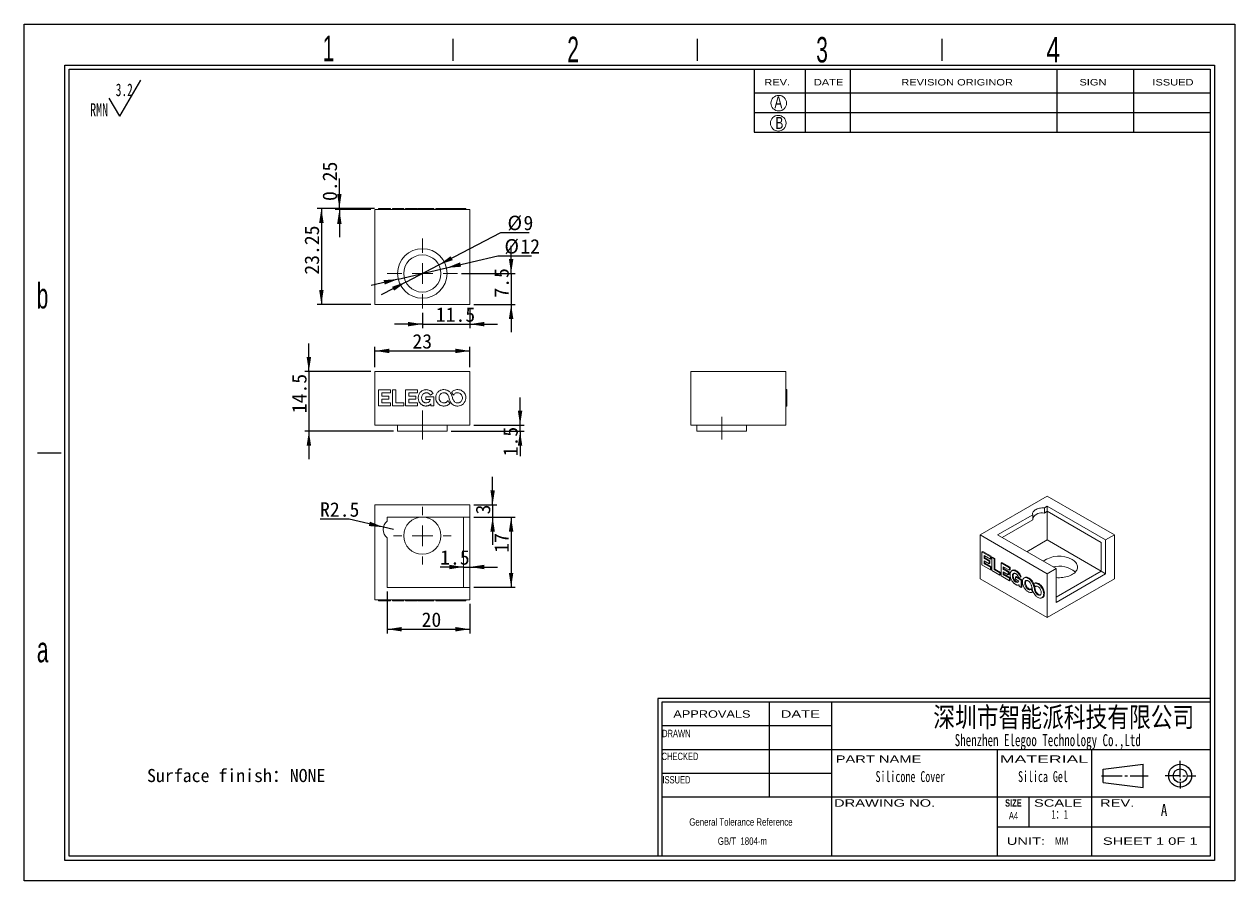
# Model space of a CAD drawing. Header units: millimetres. Extents: x 2 to 295, y 1 to 209.
import ezdxf

# ---------------------------------------------------------------- set-up
doc = ezdxf.new("R2010")
doc.units = ezdxf.units.MM
doc.linetypes.add('CENTER', pattern=[10.16, 6.35, -1.27, 1.27, -1.27])
doc.linetypes.add('CENTERX2', pattern=[20.32, 12.7, -2.54, 2.54, -2.54])
doc.layers.add('DIM', color=5, linetype='Continuous')
doc.layers.add('SLD-0', color=179, linetype='Continuous')
doc.layers.add('中心线', color=1, linetype='CENTER', lineweight=15)
doc.styles.add('SLDTEXTSTYLE0', font='SIMSUN.TTC', dxfattribs={"width": 0.67})
doc.styles.add('SLDTEXTSTYLE1', font='SIMSUN.TTC', dxfattribs={"width": 0.67})
doc.styles.add('SLDTEXTSTYLE10', font='ARIAL.TTF', dxfattribs={"width": 1.2324})
doc.styles.add('SLDTEXTSTYLE11', font='SIMSUN.TTC', dxfattribs={"width": 0.8, "bigfont": 'bigfont'})
doc.styles.add('SLDTEXTSTYLE12', font='SIMSUN.TTC', dxfattribs={"width": 0.8})
doc.styles.add('SLDTEXTSTYLE13', font='SIMKAI.TTF', dxfattribs={"width": 0.67})
doc.styles.add('SLDTEXTSTYLE14', font='ARIAL.TTF', dxfattribs={"width": 1.7064})
doc.styles.add('SLDTEXTSTYLE15', font='SIMSUN.TTC')
doc.styles.add('SLDTEXTSTYLE2', font='SIMSUN.TTC', dxfattribs={"width": 0.67, "bigfont": 'bigfont'})
doc.styles.add('SLDTEXTSTYLE3', font='SIMSUN.TTC', dxfattribs={"bigfont": 'bigfont'})
doc.styles.add('SLDTEXTSTYLE4', font='ARIAL.TTF', dxfattribs={"width": 0.63516})
doc.styles.add('SLDTEXTSTYLE5', font='GOTHIC.TTF', dxfattribs={"width": 0.7304})
doc.styles.add('SLDTEXTSTYLE6', font='GOTHIC.TTF', dxfattribs={"width": 0.61171})
doc.styles.add('SLDTEXTSTYLE7', font='ARIALBD.TTF', dxfattribs={"width": 0.63516})
doc.styles.add('SLDTEXTSTYLE8', font='ARIAL.TTF', dxfattribs={"width": 1.422})
doc.styles.add('SLDTEXTSTYLE9', font='ARIAL.TTF', dxfattribs={"width": 0.7584})
doc.dimstyles.new('SLDDIMSTYLE0', dxfattribs={"dimtxt": 3.5, "dimasz": 3.5, "dimexe": 0, "dimexo": 0.0625, "dimgap": 0.875, "dimtad": 2, "dimrnd": 1e-09, "dimzin": 12, "dimdsep": 46, "dimtxsty": 'SLDTEXTSTYLE0', "dimsah": 1, "dimcen": 0.09, "dimadec": 0, "dimazin": 3, "dimtfac": 1, "dimtofl": 0, "dimtmove": 0, "dimatfit": 3, "dimfxl": 0, "dimfrac": 2, "dimtolj": 1, "dimtzin": 12, "dimarcsym": 0})
doc.dimstyles.new('SLDDIMSTYLE1', dxfattribs={"dimtxt": 3.5, "dimasz": 3.5, "dimexe": 0, "dimexo": 0.0625, "dimgap": 0.875, "dimtad": 2, "dimrnd": 1e-09, "dimzin": 12, "dimdsep": 46, "dimtxsty": 'SLDTEXTSTYLE0', "dimsah": 1, "dimcen": 0.09, "dimadec": 0, "dimazin": 3, "dimtfac": 1, "dimtmove": 0, "dimatfit": 0, "dimfxl": 0, "dimfrac": 2, "dimtolj": 1, "dimtzin": 12, "dimarcsym": 0})
doc.dimstyles.new('SLDDIMSTYLE2', dxfattribs={"dimtxt": 3.5, "dimasz": 3.5, "dimexe": 0, "dimexo": 0.0625, "dimgap": 0.875, "dimtad": 0, "dimtih": 1, "dimtoh": 1, "dimrnd": 1e-09, "dimzin": 12, "dimdsep": 46, "dimtxsty": 'SLDTEXTSTYLE0', "dimsah": 1, "dimcen": 0, "dimadec": 0, "dimazin": 3, "dimtfac": 1, "dimtofl": 0, "dimtmove": 0, "dimatfit": 3, "dimfxl": 0, "dimfrac": 2, "dimtolj": 1, "dimtzin": 12, "dimarcsym": 0})
doc.dimstyles.new('SLDDIMSTYLE3', dxfattribs={"dimtxt": 3.5, "dimasz": 3.5, "dimexe": 0, "dimexo": 0.0625, "dimgap": 0.875, "dimtad": 0, "dimtih": 1, "dimtoh": 1, "dimrnd": 1e-09, "dimzin": 12, "dimdsep": 46, "dimtxsty": 'SLDTEXTSTYLE0', "dimsah": 1, "dimcen": 0, "dimadec": 0, "dimazin": 3, "dimtfac": 1, "dimtmove": 0, "dimatfit": 3, "dimfxl": 0, "dimfrac": 2, "dimtolj": 1, "dimtzin": 12, "dimarcsym": 0})
doc.dimstyles.new('SLDDIMSTYLE4', dxfattribs={"dimtxt": 3.5, "dimasz": 3.5, "dimexe": 0, "dimexo": 0.0625, "dimgap": 0.875, "dimtad": 2, "dimrnd": 1e-09, "dimdsep": 46, "dimtxsty": 'SLDTEXTSTYLE0', "dimsah": 1, "dimcen": 0.09, "dimadec": 0, "dimazin": 2, "dimtfac": 1, "dimtmove": 0, "dimatfit": 0, "dimfxl": 0, "dimfrac": 2, "dimtolj": 1, "dimtzin": 12, "dimarcsym": 0})

# ---------------------------------------------------------------- blocks, each defined once
blk = doc.blocks.new('SW_NOTE_0')
at = {"layer": 'SLD-0', "color": 0}
for q in [(12.27, 9.26), (4.6, 4.92)]:
    blk.add_line((7.16, 0.59), q, dxfattribs=at)
at = {"layer": 'SLD-0', "color": 0, "attachment_point": 1, "style": 'SLDTEXTSTYLE0'}
for s, insert, char_height in [('3.2', (6.19, 8.45), 3.032), ('RMN', (0, 3.69), 3.175)]:
    blk.add_mtext(s, dxfattribs=dict(at, insert=insert, char_height=char_height))
blk = doc.blocks.new('SW_NOTE_1')
at = {"layer": 'SLD-0', "color": 0, "char_height": 1.7927, "attachment_point": 2, "style": 'SLDTEXTSTYLE9'}
for s, insert in [('General Tolerance Reference ', (13.02, 2.31)), (' GB/T  1804-m', (13.11, -2.32))]:
    blk.add_mtext(s, dxfattribs=dict(at, insert=insert))
blk = doc.blocks.new('_D')
at = {"layer": 'DIM'}
for p, q in [((86.78, 125.61), (86.78, 130.58)), ((86.78, 129.58), (109.78, 129.58)), ((109.78, 125.61), (109.78, 130.58))]:
    blk.add_line(p, q, dxfattribs=at)
for points in [[(86.78, 129.58), (90.28, 129.04), (90.28, 130.12)], [(109.78, 129.58), (106.28, 130.12), (106.28, 129.04)]]:
    blk.add_solid(points, dxfattribs=at)
at = {"layer": 'DIM', "insert": (95.87, 133.65), "char_height": 3.5, "attachment_point": 1, "style": 'SLDTEXTSTYLE15'}
blk.add_mtext('23', dxfattribs=at)
blk = doc.blocks.new('_D_1')
at = {"layer": 'DIM'}
for p, q in [((70.78, 124.61), (70.78, 131.34)), ((85.78, 124.61), (69.78, 124.61)), ((70.78, 124.61), (70.78, 110.11)), ((91.28, 110.11), (69.78, 110.11)), ((70.78, 110.11), (70.78, 103.38))]:
    blk.add_line(p, q, dxfattribs=at)
for points in [[(70.78, 124.61), (71.32, 128.11), (70.24, 128.11)], [(70.78, 110.11), (70.24, 106.61), (71.32, 106.61)]]:
    blk.add_solid(points, dxfattribs=at)
at = {"layer": 'DIM', "insert": (66.71, 114.5), "char_height": 3.5, "attachment_point": 1, "rotation": 90, "style": 'SLDTEXTSTYLE15'}
blk.add_mtext('14.5', dxfattribs=at)
blk = doc.blocks.new('_D_2')
at = {"layer": 'DIM'}
for p, q in [((121.95, 111.61), (121.95, 118.34)), ((110.78, 111.61), (122.95, 111.61)), ((121.95, 110.11), (121.95, 111.61)), ((105.28, 110.11), (122.95, 110.11)), ((121.95, 110.11), (121.95, 104.06))]:
    blk.add_line(p, q, dxfattribs=at)
for points in [[(121.95, 111.61), (122.49, 115.11), (121.41, 115.11)], [(121.95, 110.11), (121.41, 106.61), (122.49, 106.61)]]:
    blk.add_solid(points, dxfattribs=at)
at = {"layer": 'DIM', "insert": (117.87, 104.06), "char_height": 3.5, "attachment_point": 1, "rotation": 90, "style": 'SLDTEXTSTYLE15'}
blk.add_mtext('1.5', dxfattribs=at)
blk = doc.blocks.new('_D_3')
at = {"layer": 'DIM'}
for p, q in [((80.52, 88.85), (73.49, 88.85)), ((88.85, 86.9), (80.52, 88.85)), ((91.28, 86.34), (88.85, 86.9))]:
    blk.add_line(p, q, dxfattribs=at)
blk.add_solid([(88.85, 86.9), (85.56, 88.23), (85.31, 87.18)], dxfattribs=at)
at = {"layer": 'DIM', "insert": (73.49, 92.93), "char_height": 3.5, "attachment_point": 1, "style": 'SLDTEXTSTYLE15'}
blk.add_mtext('R2.5', dxfattribs=at)
blk = doc.blocks.new('_D_4')
at = {"layer": 'DIM'}
for p, q in [((110.78, 89.34), (120.78, 89.34)), ((119.78, 89.34), (119.78, 72.34)), ((110.78, 72.34), (120.78, 72.34))]:
    blk.add_line(p, q, dxfattribs=at)
for points in [[(119.78, 89.34), (119.24, 85.84), (120.32, 85.84)], [(119.78, 72.34), (120.32, 75.84), (119.24, 75.84)]]:
    blk.add_solid(points, dxfattribs=at)
at = {"layer": 'DIM', "insert": (115.71, 80.71), "char_height": 3.5, "attachment_point": 1, "rotation": 90, "style": 'SLDTEXTSTYLE15'}
blk.add_mtext('17', dxfattribs=at)
blk = doc.blocks.new('_D_5')
at = {"layer": 'DIM'}
for p, q in [((89.78, 71.34), (89.78, 61.2)), ((109.78, 68.34), (109.78, 61.2)), ((89.78, 62.2), (109.78, 62.2))]:
    blk.add_line(p, q, dxfattribs=at)
for points in [[(89.78, 62.2), (93.28, 61.66), (93.28, 62.73)], [(109.78, 62.2), (106.28, 62.73), (106.28, 61.66)]]:
    blk.add_solid(points, dxfattribs=at)
at = {"layer": 'DIM', "insert": (98.09, 66.27), "char_height": 3.5, "attachment_point": 1, "style": 'SLDTEXTSTYLE15'}
blk.add_mtext('20', dxfattribs=at)
blk = doc.blocks.new('_D_6')
at = {"layer": 'DIM'}
for p, q in [((115.3, 92.34), (115.3, 99.07)), ((110.78, 92.34), (116.3, 92.34)), ((115.3, 92.34), (115.3, 89.34)), ((110.78, 89.34), (116.3, 89.34)), ((115.3, 89.34), (115.3, 82.6))]:
    blk.add_line(p, q, dxfattribs=at)
for points in [[(115.3, 92.34), (115.84, 95.84), (114.76, 95.84)], [(115.3, 89.34), (114.76, 85.84), (115.84, 85.84)]]:
    blk.add_solid(points, dxfattribs=at)
at = {"layer": 'DIM', "insert": (111.22, 90), "char_height": 3.5, "attachment_point": 1, "rotation": 90, "style": 'SLDTEXTSTYLE15'}
blk.add_mtext('3', dxfattribs=at)
blk = doc.blocks.new('_D_7')
at = {"layer": 'DIM'}
for p, q in [((108.28, 77.26), (102.59, 77.26)), ((108.28, 77.26), (109.78, 77.26)), ((109.78, 77.26), (116.51, 77.26))]:
    blk.add_line(p, q, dxfattribs=at)
for points in [[(108.28, 77.26), (104.78, 77.8), (104.78, 76.72)], [(109.78, 77.26), (113.28, 76.72), (113.28, 77.8)]]:
    blk.add_solid(points, dxfattribs=at)
at = {"layer": 'DIM', "insert": (102.59, 81.33), "char_height": 3.5, "attachment_point": 1, "style": 'SLDTEXTSTYLE15'}
blk.add_mtext('1.5', dxfattribs=at)
blk = doc.blocks.new('SW_CENTERMARKSYMBOL_0')
at = {"layer": '中心线', "color": 0}
for p, q in [((0, 5), (0, 7)), ((-5, 0), (-7, 0)), ((0, 0), (-2.5, 0)), ((0, 0), (0, 2.5)), ((0, 0), (0, -2.5)), ((0, 0), (2.5, 0)), ((5, 0), (7, 0)), ((0, -5), (0, -7))]:
    blk.add_line(p, q, dxfattribs=at)
blk = doc.blocks.new('_D_8')
at = {"layer": 'DIM'}
for p, q in [((104.12, 149.69), (116.56, 152.58)), ((116.56, 152.58), (124.74, 152.58)), ((92.44, 146.97), (104.12, 149.69)), ((92.44, 146.97), (85.88, 145.45))]:
    blk.add_line(p, q, dxfattribs=at)
for points in [[(104.12, 149.69), (107.66, 149.96), (107.41, 151.01)], [(92.44, 146.97), (88.9, 146.71), (89.15, 145.66)]]:
    blk.add_solid(points, dxfattribs=at)
at = {"layer": 'DIM', "char_height": 3.5, "attachment_point": 1, "style": 'SLDTEXTSTYLE15'}
for s, insert in [('%%c', (118.15, 156.65)), ('12', (122.02, 156.65))]:
    blk.add_mtext(s, dxfattribs=dict(at, insert=insert))
blk = doc.blocks.new('_D_9')
at = {"layer": 'DIM'}
for p, q in [((102.27, 150.41), (117.31, 158.25)), ((117.31, 158.25), (124.13, 158.25)), ((94.29, 146.25), (102.27, 150.41)), ((94.29, 146.25), (88.32, 143.14))]:
    blk.add_line(p, q, dxfattribs=at)
for points in [[(102.27, 150.41), (105.62, 151.55), (105.13, 152.51)], [(94.29, 146.25), (90.94, 145.11), (91.43, 144.16)]]:
    blk.add_solid(points, dxfattribs=at)
at = {"layer": 'DIM', "char_height": 3.5, "attachment_point": 1, "style": 'SLDTEXTSTYLE15'}
for s, insert in [('%%c', (118.9, 162.32)), ('9', (122.77, 162.32))]:
    blk.add_mtext(s, dxfattribs=dict(at, insert=insert))
blk = doc.blocks.new('_D_10')
at = {"layer": 'DIM'}
for p, q in [((86.65, 164.08), (72.81, 164.08)), ((73.81, 164.08), (73.81, 140.83)), ((85.78, 140.83), (72.81, 140.83))]:
    blk.add_line(p, q, dxfattribs=at)
for points in [[(73.81, 164.08), (73.27, 160.58), (74.35, 160.58)], [(73.81, 140.83), (74.35, 144.33), (73.27, 144.33)]]:
    blk.add_solid(points, dxfattribs=at)
at = {"layer": 'DIM', "insert": (69.74, 148.04), "char_height": 3.5, "attachment_point": 1, "rotation": 90, "style": 'SLDTEXTSTYLE15'}
blk.add_mtext('23.25', dxfattribs=at)
blk = doc.blocks.new('_D_11')
at = {"layer": 'DIM'}
for p, q in [((78.17, 164.08), (78.17, 171.33)), ((86.65, 164.08), (77.17, 164.08)), ((85.78, 163.83), (77.17, 163.83)), ((78.17, 164.08), (78.17, 163.83)), ((78.17, 163.83), (78.17, 157.1))]:
    blk.add_line(p, q, dxfattribs=at)
for points in [[(78.17, 164.08), (78.7, 167.58), (77.63, 167.58)], [(78.17, 163.83), (77.63, 160.33), (78.7, 160.33)]]:
    blk.add_solid(points, dxfattribs=at)
at = {"layer": 'DIM', "insert": (74.09, 165.88), "char_height": 3.5, "attachment_point": 1, "rotation": 90, "style": 'SLDTEXTSTYLE15'}
blk.add_mtext('0.25', dxfattribs=at)
blk = doc.blocks.new('_D_12')
at = {"layer": 'DIM'}
for p, q in [((119.78, 148.33), (119.78, 155.06)), ((107.78, 148.33), (120.78, 148.33)), ((119.78, 148.33), (119.78, 140.83)), ((110.78, 140.83), (120.78, 140.83)), ((119.78, 140.83), (119.78, 134.1))]:
    blk.add_line(p, q, dxfattribs=at)
for points in [[(119.78, 148.33), (120.32, 151.83), (119.24, 151.83)], [(119.78, 140.83), (119.24, 137.33), (120.32, 137.33)]]:
    blk.add_solid(points, dxfattribs=at)
at = {"layer": 'DIM', "insert": (115.71, 142.48), "char_height": 3.5, "attachment_point": 1, "rotation": 90, "style": 'SLDTEXTSTYLE15'}
blk.add_mtext('7.5', dxfattribs=at)
blk = doc.blocks.new('_D_13')
at = {"layer": 'DIM'}
for p, q in [((98.28, 138.83), (98.28, 135.06)), ((109.78, 139.83), (109.78, 135.06)), ((98.28, 136.06), (91.55, 136.06)), ((98.28, 136.06), (109.78, 136.06)), ((109.78, 136.06), (116.51, 136.06))]:
    blk.add_line(p, q, dxfattribs=at)
for points in [[(98.28, 136.06), (94.78, 136.6), (94.78, 135.52)], [(109.78, 136.06), (113.28, 135.52), (113.28, 136.6)]]:
    blk.add_solid(points, dxfattribs=at)
at = {"layer": 'DIM', "insert": (101.54, 140.13), "char_height": 3.5, "attachment_point": 1, "style": 'SLDTEXTSTYLE15'}
blk.add_mtext('11.5', dxfattribs=at)
blk = doc.blocks.new('SW_CENTERMARKSYMBOL_1')
at = {"layer": '中心线', "color": 0}
for p, q in [((0, 5), (0, 8.5)), ((-5, 0), (-8.5, 0)), ((0, 0), (-2.5, 0)), ((0, 0), (0, 2.5)), ((0, 0), (0, -2.5)), ((0, 0), (2.5, 0)), ((5, 0), (8.5, 0)), ((0, -5), (0, -8.5))]:
    blk.add_line(p, q, dxfattribs=at)

msp = doc.modelspace()

# ---------------------------------------------------------------- linework, layer by layer
at = {"color": 7, "linetype": 'Continuous', "lineweight": 15}
for p, q in [((86.78, 163.831), (109.78, 163.831)), ((86.78, 140.831), (86.78, 163.831)), ((87.647, 164.081), (87.647, 163.831)), ((87.647, 164.081), (90.523, 164.081)), ((90.523, 164.081), (90.523, 163.831)), ((91.044, 164.081), (93.798, 164.081)), ((91.044, 164.081), (91.044, 163.831)), ((93.798, 164.081), (93.798, 163.831)), ((94.185, 164.081), (94.185, 163.831)), ((94.185, 164.081), (97.062, 164.081)), ((97.062, 164.081), (97.062, 163.831)), ((97.283, 164.081), (97.283, 163.831)), ((100.362, 164.081), (100.362, 163.831)), ((100.362, 164.081), (101.033, 164.081)), ((101.033, 164.081), (101.033, 163.831)), ((101.507, 164.081), (101.507, 163.831)), ((104.948, 164.081), (104.948, 163.831)), ((108.795, 163.831), (108.795, 164.081)), ((109.78, 163.831), (109.78, 140.831)), ((109.78, 140.831), (86.78, 140.831)), ((86.78, 124.613), (86.78, 111.613)), ((86.78, 124.613), (109.78, 124.613)), ((109.78, 124.613), (109.78, 111.613)), ((163.303, 124.613), (163.303, 111.613)), ((163.303, 124.613), (186.303, 124.613)), ((186.303, 124.613), (186.303, 111.613)), ((87.647, 120.144), (87.647, 116.289)), ((90.523, 120.144), (87.647, 120.144)), ((88.428, 119.416), (90.523, 119.416)), ((88.428, 118.606), (88.428, 119.416)), ((90.122, 118.606), (88.428, 118.606)), ((88.428, 117.871), (90.122, 117.871)), ((88.428, 117.023), (88.428, 117.871)), ((90.122, 117.871), (90.122, 118.606)), ((90.523, 119.416), (90.523, 120.144)), ((91.827, 120.15), (91.044, 120.15)), ((91.044, 120.15), (91.044, 116.289)), ((91.827, 117.023), (91.827, 120.15)), ((94.185, 120.15), (94.185, 116.289)), ((97.062, 120.15), (94.185, 120.15)), ((94.968, 119.416), (97.062, 119.416)), ((94.968, 118.606), (94.968, 119.416)), ((96.672, 118.606), (94.968, 118.606)), ((94.968, 117.871), (96.672, 117.871)), ((94.968, 117.023), (94.968, 117.871)), ((96.672, 117.871), (96.672, 118.606)), ((97.062, 119.416), (97.062, 120.15)), ((99.092, 118.456), (99.092, 117.782)), ((101.033, 118.456), (99.092, 118.456)), ((99.092, 117.782), (100.236, 117.782)), ((101.033, 116.289), (101.033, 118.456)), ((186.553, 120.215), (186.303, 120.215)), ((186.553, 120.21), (186.303, 120.21)), ((186.553, 120.198), (186.303, 120.198)), ((186.553, 120.15), (186.303, 120.15)), ((186.553, 120.144), (186.303, 120.144)), ((186.553, 120.198), (186.553, 120.168)), ((186.553, 120.15), (186.553, 120.144)), ((186.553, 120.144), (186.553, 116.289)), ((87.647, 116.289), (90.523, 116.289)), ((90.523, 117.023), (88.428, 117.023)), ((90.523, 116.289), (90.523, 117.023)), ((91.044, 116.289), (93.798, 116.289)), ((93.798, 117.023), (91.827, 117.023)), ((93.798, 116.289), (93.798, 117.023)), ((94.185, 116.289), (97.062, 116.289)), ((97.062, 117.023), (94.968, 117.023)), ((97.062, 116.289), (97.062, 117.023)), ((100.362, 116.768), (100.362, 116.289)), ((100.362, 116.289), (101.033, 116.289)), ((186.553, 116.289), (186.303, 116.289)), ((186.303, 116.237), (186.553, 116.237)), ((186.303, 116.229), (186.553, 116.229)), ((186.303, 116.227), (186.553, 116.227)), ((86.78, 111.613), (109.78, 111.613)), ((92.28, 111.613), (92.28, 110.113)), ((104.28, 110.113), (104.28, 111.613)), ((163.303, 111.613), (186.303, 111.613)), ((164.803, 111.613), (164.803, 110.113)), ((176.803, 110.113), (176.803, 111.613)), ((104.28, 110.113), (92.28, 110.113)), ((170.803, 110.113), (164.803, 110.113)), ((176.803, 110.113), (170.803, 110.113)), ((249.677, 94.417), (233.414, 85.028)), ((265.94, 85.028), (249.677, 94.417)), ((86.78, 92.335), (86.78, 69.335)), ((109.78, 92.335), (86.78, 92.335)), ((109.78, 89.335), (109.78, 92.335)), ((248.97, 91.559), (249.677, 91.967)), ((248.97, 91.559), (248.97, 90.334)), ((249.677, 91.967), (263.819, 83.803)), ((249.677, 90.743), (249.677, 91.967)), ((89.78, 89.335), (109.78, 89.335)), ((89.78, 88.335), (89.78, 89.335)), ((108.28, 89.335), (108.28, 72.335)), ((109.78, 89.335), (109.78, 72.335)), ((237.656, 85.028), (246.141, 89.926)), ((238.717, 84.416), (246.141, 88.702)), ((246.141, 88.702), (246.141, 89.926)), ((248.97, 90.334), (249.677, 90.743)), ((249.677, 90.743), (262.758, 83.191)), ((249.677, 83.802), (249.677, 90.743)), ((89.78, 72.335), (89.78, 84.335)), ((233.414, 85.028), (233.414, 74.413)), ((233.414, 85.028), (249.677, 75.639)), ((251.798, 76.864), (237.656, 85.028)), ((244.729, 80.945), (249.677, 83.802)), ((249.677, 83.802), (262.758, 76.25)), ((262.758, 83.191), (262.758, 76.25)), ((263.819, 83.803), (265.94, 85.028)), ((263.819, 75.638), (263.819, 83.803)), ((265.94, 85.028), (265.94, 74.413)), ((233.85, 80.923), (234.027, 81.025)), ((235.884, 79.749), (233.85, 80.923)), ((233.85, 80.923), (233.85, 77.776)), ((236.061, 79.851), (234.027, 81.025)), ((234.403, 80.009), (235.884, 79.154)), ((234.403, 79.348), (234.403, 80.009)), ((234.403, 79.348), (234.579, 79.45)), ((235.6, 78.657), (234.403, 79.348)), ((234.579, 79.45), (234.579, 79.907)), ((235.777, 78.759), (234.579, 79.45)), ((235.884, 79.749), (236.061, 79.851)), ((235.884, 79.154), (235.884, 79.749)), ((235.884, 79.154), (236.061, 79.256)), ((236.061, 79.256), (236.061, 79.851)), ((236.252, 79.541), (236.429, 79.643)), ((236.252, 79.541), (236.252, 76.389)), ((236.806, 79.222), (236.252, 79.541)), ((236.983, 79.324), (236.429, 79.643)), ((236.806, 79.222), (236.983, 79.324)), ((236.806, 76.668), (236.806, 79.222)), ((236.983, 76.77), (236.983, 79.324)), ((233.85, 77.776), (235.884, 76.601)), ((234.403, 78.748), (235.6, 78.057)), ((234.403, 78.055), (234.403, 78.748)), ((234.403, 78.055), (234.579, 78.157)), ((235.884, 77.2), (234.403, 78.055)), ((234.579, 78.157), (234.579, 78.646)), ((236.061, 77.302), (234.579, 78.157)), ((235.6, 78.657), (235.777, 78.759)), ((235.6, 78.057), (235.6, 78.657)), ((235.6, 78.057), (235.777, 78.159)), ((235.777, 78.159), (235.777, 78.759)), ((235.884, 77.2), (236.061, 77.302)), ((235.884, 76.601), (235.884, 77.2)), ((235.884, 76.601), (236.061, 76.703)), ((236.061, 76.703), (236.061, 77.302)), ((236.252, 76.389), (238.199, 75.265)), ((236.806, 76.668), (236.983, 76.77)), ((238.199, 75.864), (236.806, 76.668)), ((238.376, 75.966), (236.983, 76.77)), ((238.473, 78.259), (238.65, 78.361)), ((238.473, 78.259), (238.473, 75.107)), ((240.508, 77.084), (238.473, 78.259)), ((240.684, 77.187), (238.65, 78.361)), ((239.026, 77.34), (240.508, 76.485)), ((239.026, 76.679), (239.026, 77.34)), ((239.026, 76.679), (239.203, 76.781)), ((240.232, 75.983), (239.026, 76.679)), ((239.203, 76.781), (239.203, 77.238)), ((240.409, 76.085), (239.203, 76.781)), ((240.508, 77.084), (240.684, 77.187)), ((240.508, 76.485), (240.508, 77.084)), ((240.508, 76.485), (240.684, 76.587)), ((240.684, 76.587), (240.684, 77.187)), ((241.25, 76.463), (241.074, 76.361)), ((249.677, 75.639), (251.798, 76.864)), ((251.798, 68.698), (251.798, 76.864)), ((233.414, 74.413), (249.677, 65.024)), ((238.199, 75.864), (238.376, 75.966)), ((238.199, 75.265), (238.199, 75.864)), ((238.199, 75.265), (238.376, 75.367)), ((238.376, 75.367), (238.376, 75.966)), ((238.473, 75.107), (240.508, 73.932)), ((239.026, 76.079), (240.232, 75.383)), ((239.026, 75.386), (239.026, 76.079)), ((239.026, 75.386), (239.203, 75.488)), ((240.508, 74.531), (239.026, 75.386)), ((239.203, 75.488), (239.203, 75.977)), ((240.684, 74.633), (239.203, 75.488)), ((240.232, 75.983), (240.409, 76.085)), ((240.232, 75.383), (240.232, 75.983)), ((240.232, 75.383), (240.409, 75.485)), ((240.409, 75.485), (240.409, 76.085)), ((240.508, 74.531), (240.684, 74.633)), ((240.508, 73.932), (240.508, 74.531)), ((240.508, 73.932), (240.684, 74.034)), ((240.684, 74.034), (240.684, 74.633)), ((241.943, 74.872), (242.12, 74.974)), ((241.943, 74.872), (241.943, 74.322)), ((243.316, 74.08), (241.943, 74.872)), ((241.943, 74.322), (242.752, 73.855)), ((243.493, 74.182), (242.12, 74.974)), ((242.739, 74.72), (243.21, 74.8)), ((243.21, 74.8), (243.387, 74.902)), ((243.316, 74.08), (243.493, 74.182)), ((243.316, 72.311), (243.316, 74.08)), ((243.493, 72.413), (243.493, 74.182)), ((244.229, 74.722), (244.052, 74.62)), ((246.371, 73.251), (246.548, 73.353)), ((249.677, 75.639), (249.677, 65.024)), ((249.677, 65.024), (265.94, 74.413)), ((262.758, 76.25), (251.798, 69.923)), ((263.819, 75.638), (251.798, 68.698)), ((262.758, 76.25), (263.819, 75.638)), ((109.78, 72.335), (89.78, 72.335)), ((109.78, 69.335), (109.78, 72.335)), ((242.744, 72.895), (242.841, 72.951)), ((242.841, 72.976), (242.841, 72.585)), ((242.841, 72.585), (243.316, 72.311)), ((243.316, 72.311), (243.493, 72.413)), ((245.761, 71.973), (245.938, 72.075)), ((246.084, 71.17), (246.261, 71.272)), ((246.697, 72.435), (246.874, 72.537)), ((246.874, 72.537), (246.956, 72.636)), ((86.78, 69.335), (109.78, 69.335)), ((87.647, 69.085), (87.647, 69.335)), ((90.523, 69.085), (87.647, 69.085)), ((90.523, 69.085), (90.523, 69.335)), ((91.044, 69.085), (91.044, 69.335)), ((91.827, 69.085), (91.044, 69.085)), ((91.827, 69.085), (91.827, 69.335)), ((93.798, 69.085), (91.827, 69.085)), ((93.798, 69.085), (93.798, 69.335)), ((94.185, 69.085), (94.185, 69.335)), ((97.062, 69.085), (94.185, 69.085)), ((97.062, 69.085), (97.062, 69.335)), ((97.283, 69.335), (97.283, 69.085)), ((100.884, 69.085), (100.884, 69.335)), ((101.033, 69.085), (100.902, 69.085)), ((101.033, 69.085), (101.033, 69.335)), ((101.507, 69.335), (101.507, 69.085)), ((105.354, 69.085), (105.354, 69.335)), ((108.795, 69.085), (108.795, 69.335)), ((248.391, 69.787), (248.568, 69.889))]:
    msp.add_line(p, q, dxfattribs=at)
at = {"color": 7, "linetype": 'Continuous', "lineweight": 15, "flags": 128}
for points in [[(100.218, 118.831), (100.591, 119.073), (100.884, 119.263)], [(248.97, 91.559), (248.662, 91.573), (248.353, 91.566), (248.049, 91.536), (247.753, 91.485), (247.47, 91.413), (247.205, 91.322), (246.961, 91.212), (246.743, 91.086), (246.553, 90.945), (246.395, 90.792), (246.27, 90.629), (246.182, 90.458), (246.13, 90.282), (246.117, 90.104), (246.141, 89.926)], [(255.687, 79.107), (255.96, 78.935), (256.204, 78.75), (256.419, 78.553), (256.603, 78.345), (256.753, 78.129), (256.869, 77.905), (256.95, 77.677), (256.995, 77.445), (257.004, 77.212), (256.977, 76.98), (256.914, 76.749), (256.815, 76.523), (256.682, 76.303), (256.515, 76.091), (256.316, 75.888), (256.086, 75.697), (255.827, 75.518), (255.541, 75.353), (255.231, 75.204), (254.9, 75.071), (254.548, 74.956), (254.181, 74.859), (253.8, 74.782), (253.408, 74.726), (253.009, 74.689), (252.606, 74.673), (252.203, 74.679), (251.801, 74.705), (251.798, 74.705)], [(248.565, 69.893), (248.759, 70.06), (248.889, 70.299), (248.963, 70.596), (248.979, 70.934), (248.936, 71.3), (248.83, 71.682), (248.663, 72.066), (248.447, 72.432), (248.192, 72.757), (247.912, 73.026), (247.617, 73.233), (247.321, 73.38), (247.035, 73.455), (246.776, 73.439), (246.548, 73.353), (246.548, 73.353)]]:
    msp.add_lwpolyline(points, dxfattribs=at)
at = {"color": 7, "linetype": 'Continuous', "lineweight": 15}
for centre, radius in [((98.28, 148.331), 6), ((98.28, 148.331), 4.5), ((98.28, 84.835), 4.5)]:
    msp.add_circle(centre, radius, dxfattribs=at)
for centre, radius, start, end in [((91.28, 86.335), 2.5, 126.8699, 233.1301), ((248.396, 87.782), 2.616, 77.32408, 149.49784), ((252.553, 73.308), 6.592, 61.61353, 125.80513), ((252.544, 71.299), 6.163, 50.37439, 103.81873)]:
    msp.add_arc(centre, radius, start, end, dxfattribs=at)
for points, knots in [([(97.289, 164.081), (97.287, 164.081), (97.275, 164.081), (97.306, 164.081), (97.415, 164.081), (97.606, 164.081), (97.872, 164.081), (98.192, 164.081), (98.55, 164.081), (98.941, 164.081), (99.305, 164.081), (99.633, 164.081), (99.912, 164.081), (100.178, 164.081), (100.301, 164.081), (100.362, 164.081)], [0, 0, 0, 0, 0.0143528, 0.1041944, 0.1936549, 0.283261, 0.3729052, 0.4625282, 0.5522787, 0.641754, 0.7313541, 0.7984892, 0.8655912, 0.9328238, 1, 1, 1, 1]), ([(101.513, 164.081), (101.512, 164.081), (101.502, 164.081), (101.579, 164.081), (101.711, 164.081), (101.953, 164.081), (102.258, 164.081), (102.618, 164.081), (103.018, 164.081), (103.438, 164.081), (103.859, 164.081), (104.262, 164.081), (104.639, 164.081), (104.845, 164.081), (104.948, 164.081)], [0, 0, 0, 0, 0.0208481, 0.1099354, 0.1990251, 0.2879155, 0.3770571, 0.4660895, 0.5550748, 0.6440477, 0.7330866, 0.8220953, 0.910967, 1, 1, 1, 1]), ([(104.984, 164.081), (105.024, 164.081), (105.112, 164.081), (105.307, 164.081), (105.563, 164.081), (105.86, 164.081), (106.187, 164.081), (106.533, 164.081), (106.928, 164.081), (107.362, 164.081), (107.808, 164.081), (108.198, 164.081), (108.488, 164.081), (108.676, 164.081), (108.781, 164.081), (108.785, 164.081), (108.788, 164.081)], [0, 0, 0, 0, 0.0531827, 0.1173825, 0.1816872, 0.2460315, 0.3102401, 0.3743659, 0.4384961, 0.524422, 0.6111788, 0.6977807, 0.7842194, 0.8616862, 0.9394763, 1, 1, 1, 1]), ([(100.884, 119.263), (100.743, 119.512), (100.481, 119.79), (100.01, 120.06), (99.638, 120.175), (99.257, 120.206), (98.901, 120.181), (98.526, 120.108), (98.126, 119.903), (97.816, 119.636), (97.607, 119.356), (97.456, 119.087), (97.359, 118.772), (97.277, 118.417), (97.285, 118.03), (97.321, 117.662), (97.44, 117.338), (97.604, 117.034), (97.795, 116.814), (98.064, 116.575), (98.332, 116.416), (98.64, 116.297), (98.903, 116.241), (99.166, 116.232), (99.399, 116.252), (99.58, 116.276), (99.725, 116.324), (99.875, 116.369), (99.999, 116.45), (100.195, 116.546), (100.299, 116.681), (100.362, 116.768)], [0, 0, 0, 0, 0.0903792, 0.1165087, 0.1708437, 0.2114756, 0.2366958, 0.283146, 0.3310704, 0.3767167, 0.4109876, 0.4411359, 0.4734843, 0.514576, 0.5554679, 0.5953002, 0.6305795, 0.6635527, 0.7039811, 0.7216672, 0.7769937, 0.8009744, 0.8254923, 0.86167, 0.8834207, 0.8993603, 0.9191618, 0.9315985, 0.948567, 0.9655627, 1, 1, 1, 1]), ([(100.236, 117.782), (100.173, 117.604), (100.004, 117.213), (99.525, 116.987), (99.168, 116.974), (98.971, 117), (98.788, 117.052), (98.545, 117.169), (98.353, 117.374), (98.192, 117.663), (98.106, 117.933), (98.087, 118.21), (98.095, 118.443), (98.167, 118.689), (98.298, 118.965), (98.504, 119.205), (98.728, 119.35), (98.972, 119.43), (99.204, 119.469), (99.421, 119.446), (99.568, 119.403), (99.712, 119.352), (99.856, 119.272), (100.059, 119.111), (100.164, 118.948), (100.218, 118.831)], [0, 0, 0, 0, 0.0906033, 0.1915206, 0.2274944, 0.2585439, 0.2850103, 0.316757, 0.384825, 0.41254, 0.4726245, 0.5162947, 0.5429282, 0.5824802, 0.6359627, 0.6858919, 0.7294323, 0.7600313, 0.8065128, 0.8389954, 0.8620336, 0.8784748, 0.9107832, 0.9393459, 1, 1, 1, 1]), ([(105.815, 118.831), (105.911, 119.033), (106.154, 119.29), (106.61, 119.474), (107.033, 119.475), (107.588, 119.243), (108.058, 118.563), (107.953, 117.658), (107.473, 117.133), (107.008, 116.972), (106.649, 116.97), (106.186, 117.124), (105.843, 117.494), (105.649, 117.949), (105.54, 118.321), (105.446, 118.669), (105.313, 119.032), (105.153, 119.345), (104.922, 119.636), (104.685, 119.823), (104.431, 119.997), (104.129, 120.12), (103.721, 120.224), (103.281, 120.219), (102.869, 120.134), (102.432, 119.941), (102.049, 119.656), (101.722, 119.178), (101.547, 118.765), (101.511, 118.362), (101.5, 118.054), (101.569, 117.678), (101.685, 117.326), (101.889, 117.001), (102.141, 116.719), (102.476, 116.473), (102.83, 116.323), (103.175, 116.238), (103.528, 116.221), (103.909, 116.259), (104.219, 116.36), (104.594, 116.532), (104.81, 116.715), (104.948, 116.849)], [0, 0, 0, 0, 0.0368192, 0.057193, 0.0810157, 0.1056793, 0.155716, 0.2070208, 0.2462556, 0.268103, 0.2879297, 0.3053449, 0.3486159, 0.3667414, 0.3882932, 0.4133686, 0.427214, 0.4530833, 0.4719435, 0.488977, 0.5034326, 0.5235664, 0.5432202, 0.5736464, 0.5964057, 0.6131652, 0.6535478, 0.6741514, 0.709889, 0.7270979, 0.741722, 0.7614264, 0.7908213, 0.8032682, 0.8253528, 0.8539727, 0.8720457, 0.8895099, 0.9132741, 0.9310187, 0.9533575, 0.9675864, 1, 1, 1, 1]), ([(104.492, 117.605), (104.44, 117.508), (104.351, 117.368), (104.177, 117.222), (104.04, 117.118), (103.861, 117.043), (103.68, 116.984), (103.461, 116.977), (103.2, 116.997), (102.919, 117.126), (102.578, 117.376), (102.403, 117.743), (102.307, 118.174), (102.359, 118.648), (102.618, 119.106), (103.01, 119.384), (103.342, 119.465), (103.645, 119.471), (103.89, 119.398), (104.112, 119.284), (104.328, 119.094), (104.478, 118.877), (104.614, 118.61), (104.706, 118.34), (104.82, 117.915), (104.968, 117.431), (105.276, 116.903), (105.716, 116.521), (106.189, 116.31), (106.671, 116.216), (107.378, 116.233), (108.389, 116.733), (108.889, 117.946), (108.704, 119.163), (108.079, 119.862), (107.408, 120.16), (106.888, 120.227), (106.357, 120.185), (105.82, 120.004), (105.515, 119.745), (105.354, 119.601)], [0, 0, 0, 0, 0.0184744, 0.0272554, 0.0380935, 0.0471633, 0.0597584, 0.0697769, 0.0836981, 0.1033262, 0.1209013, 0.1537922, 0.1683436, 0.1948808, 0.2319522, 0.2528145, 0.2739874, 0.2881922, 0.3033807, 0.3162881, 0.3298244, 0.3512501, 0.3601712, 0.3801272, 0.3990123, 0.4341341, 0.4648307, 0.5002187, 0.5301152, 0.5507573, 0.5822925, 0.6477544, 0.7272149, 0.7842227, 0.8472899, 0.8743583, 0.9064637, 0.9340645, 0.9634583, 1, 1, 1, 1]), ([(186.553, 116.272), (186.553, 116.261), (186.553, 116.235), (186.553, 116.242), (186.553, 116.246)], [0, 0, 0, 0, 0.4003842, 1, 1, 1, 1]), ([(243.21, 74.8), (243.11, 75.061), (242.925, 75.395), (242.592, 75.808), (242.329, 76.053), (242.059, 76.235), (241.808, 76.359), (241.543, 76.453), (241.26, 76.449), (241.041, 76.358), (240.893, 76.214), (240.786, 76.056), (240.717, 75.839), (240.659, 75.582), (240.665, 75.262), (240.691, 74.947), (240.775, 74.634), (240.891, 74.319), (241.026, 74.061), (241.216, 73.757), (241.406, 73.517), (241.623, 73.295), (241.809, 73.141), (241.995, 73.026), (242.16, 72.948), (242.288, 72.894), (242.391, 72.873), (242.497, 72.849), (242.584, 72.864), (242.723, 72.863), (242.797, 72.931), (242.841, 72.976)], [0, 0, 0, 0, 0.0903792, 0.1165087, 0.1708437, 0.2114756, 0.2366958, 0.283146, 0.3310704, 0.3767167, 0.4109876, 0.4411359, 0.4734843, 0.514576, 0.5554679, 0.5953002, 0.6305795, 0.6635527, 0.7039811, 0.7216672, 0.7769937, 0.8009744, 0.8254923, 0.86167, 0.8834207, 0.8993603, 0.9191618, 0.9315985, 0.948567, 0.9655627, 1, 1, 1, 1]), ([(243.387, 74.902), (243.335, 75.023), (243.232, 75.263), (243.019, 75.602), (242.774, 75.905), (242.503, 76.154), (242.223, 76.348), (241.942, 76.482), (241.67, 76.557), (241.434, 76.549), (241.309, 76.486), (241.253, 76.457)], [0, 0, 0, 0, 0.11328593, 0.22684725, 0.34005763, 0.45355986, 0.56690618, 0.68022116, 0.79348989, 0.90694034, 1, 1, 1, 1]), ([(242.752, 73.855), (242.707, 73.735), (242.588, 73.486), (242.249, 73.497), (241.997, 73.631), (241.857, 73.734), (241.728, 73.85), (241.556, 74.046), (241.421, 74.291), (241.306, 74.592), (241.246, 74.848), (241.232, 75.082), (241.238, 75.269), (241.289, 75.441), (241.382, 75.612), (241.527, 75.725), (241.686, 75.751), (241.858, 75.717), (242.022, 75.654), (242.176, 75.547), (242.279, 75.451), (242.381, 75.352), (242.483, 75.227), (242.627, 75.013), (242.701, 74.837), (242.739, 74.72)], [0, 0, 0, 0, 0.0906033, 0.1915206, 0.2274944, 0.2585439, 0.2850103, 0.316757, 0.384825, 0.41254, 0.4726245, 0.5162947, 0.5429282, 0.5824802, 0.6359627, 0.6858919, 0.7294323, 0.7600313, 0.8065128, 0.8389954, 0.8620336, 0.8784748, 0.9107832, 0.9393459, 1, 1, 1, 1]), ([(242.614, 73.616), (242.614, 73.615), (242.565, 73.595), (242.439, 73.618), (242.254, 73.682), (242.065, 73.808), (241.882, 73.969), (241.718, 74.177), (241.57, 74.451), (241.453, 74.78), (241.41, 75.092), (241.408, 75.347), (241.462, 75.525), (241.523, 75.659), (241.581, 75.711), (241.6, 75.728)], [0, 0, 0, 0, 0.0006892, 0.0820919, 0.1625966, 0.2421888, 0.3218363, 0.4014915, 0.4817195, 0.6011571, 0.7206435, 0.8003773, 0.8800866, 0.9599127, 1, 1, 1, 1]), ([(246.697, 72.435), (246.764, 72.56), (246.936, 72.671), (247.259, 72.635), (247.558, 72.463), (247.95, 72.047), (248.283, 71.3), (248.208, 70.604), (247.869, 70.371), (247.54, 70.43), (247.286, 70.575), (246.959, 70.889), (246.716, 71.332), (246.579, 71.783), (246.502, 72.13), (246.436, 72.453), (246.342, 72.804), (246.229, 73.124), (246.066, 73.457), (245.898, 73.705), (245.718, 73.952), (245.504, 74.175), (245.216, 74.427), (244.905, 74.602), (244.614, 74.701), (244.305, 74.722), (244.034, 74.646), (243.803, 74.389), (243.679, 74.123), (243.654, 73.808), (243.646, 73.561), (243.694, 73.226), (243.777, 72.891), (243.92, 72.543), (244.099, 72.21), (244.336, 71.872), (244.586, 71.606), (244.83, 71.395), (245.08, 71.237), (245.349, 71.113), (245.568, 71.068), (245.833, 71.056), (245.986, 71.117), (246.084, 71.17)], [0, 0, 0, 0, 0.0368192, 0.057193, 0.0810157, 0.1056793, 0.155716, 0.2070208, 0.2462556, 0.268103, 0.2879297, 0.3053449, 0.3486159, 0.3667414, 0.3882932, 0.4133686, 0.427214, 0.4530833, 0.4719435, 0.488977, 0.5034326, 0.5235664, 0.5432202, 0.5736464, 0.5964057, 0.6131652, 0.6535478, 0.6741514, 0.709889, 0.7270979, 0.741722, 0.7614264, 0.7908213, 0.8032682, 0.8253528, 0.8539727, 0.8720457, 0.8895099, 0.9132741, 0.9310187, 0.9533575, 0.9675864, 1, 1, 1, 1]), ([(245.761, 71.973), (245.725, 71.916), (245.662, 71.837), (245.538, 71.79), (245.442, 71.761), (245.315, 71.773), (245.187, 71.798), (245.032, 71.882), (244.848, 72.005), (244.649, 72.225), (244.408, 72.568), (244.284, 72.939), (244.216, 73.33), (244.253, 73.696), (244.436, 73.964), (244.714, 74.031), (244.948, 73.962), (245.163, 73.843), (245.336, 73.683), (245.492, 73.5), (245.645, 73.256), (245.751, 73.018), (245.847, 72.744), (245.913, 72.486), (245.993, 72.092), (246.098, 71.637), (246.316, 71.081), (246.627, 70.589), (246.961, 70.224), (247.302, 69.95), (247.802, 69.675), (248.517, 69.671), (248.871, 70.457), (248.74, 71.526), (248.298, 72.352), (247.823, 72.87), (247.456, 73.136), (247.08, 73.319), (246.7, 73.391), (246.485, 73.303), (246.371, 73.251)], [0, 0, 0, 0, 0.0184744, 0.0272554, 0.0380935, 0.0471633, 0.0597584, 0.0697769, 0.0836981, 0.1033262, 0.1209013, 0.1537922, 0.1683436, 0.1948808, 0.2319522, 0.2528145, 0.2739874, 0.2881922, 0.3033807, 0.3162881, 0.3298244, 0.3512501, 0.3601712, 0.3801272, 0.3990123, 0.4341341, 0.4648307, 0.5002187, 0.5301152, 0.5507573, 0.5822925, 0.6477544, 0.7272149, 0.7842227, 0.8472899, 0.8743583, 0.9064637, 0.9340645, 0.9634583, 1, 1, 1, 1]), ([(246.38, 73.256), (246.345, 73.337), (246.264, 73.525), (246.084, 73.797), (245.876, 74.079), (245.639, 74.317), (245.394, 74.522), (245.115, 74.685), (244.808, 74.808), (244.507, 74.815), (244.306, 74.789), (244.234, 74.723), (244.231, 74.72)], [0, 0, 0, 0, 0.0763969, 0.1780728, 0.27979, 0.3816908, 0.4834105, 0.5853471, 0.7212254, 0.8568945, 0.993247, 1, 1, 1, 1]), ([(245.684, 71.884), (245.683, 71.883), (245.633, 71.861), (245.509, 71.869), (245.319, 71.914), (245.119, 72.037), (244.927, 72.208), (244.755, 72.423), (244.587, 72.689), (244.473, 73.007), (244.399, 73.346), (244.411, 73.647), (244.478, 73.869), (244.563, 73.951), (244.595, 73.981)], [0, 0, 0, 0, 0.0015552, 0.0833616, 0.1652873, 0.2475402, 0.3293084, 0.4119563, 0.4937769, 0.6038498, 0.7138232, 0.8232094, 0.9337781, 1, 1, 1, 1]), ([(246.134, 71.582), (246.115, 71.628), (246.047, 71.793), (245.984, 71.957), (245.938, 72.075)], [0, 0, 0, 0, 0.2833908, 1, 1, 1, 1]), ([(248.041, 70.536), (248.004, 70.523), (247.901, 70.487), (247.685, 70.549), (247.433, 70.698), (247.193, 70.944), (246.998, 71.247), (246.85, 71.572), (246.753, 71.897), (246.683, 72.215), (246.617, 72.532), (246.549, 72.808), (246.487, 72.979), (246.464, 73.042)], [0, 0, 0, 0, 0.05630562, 0.15463791, 0.25283697, 0.35100055, 0.45018413, 0.54988407, 0.64806899, 0.74631633, 0.8445632, 0.94275658, 1, 1, 1, 1]), ([(100.884, 69.085), (100.811, 69.085), (100.665, 69.085), (100.364, 69.085), (100.017, 69.085), (99.635, 69.085), (99.238, 69.085), (98.842, 69.085), (98.455, 69.085), (98.104, 69.085), (97.803, 69.085), (97.564, 69.085), (97.402, 69.085), (97.302, 69.085), (97.293, 69.085), (97.289, 69.085)], [0, 0, 0, 0, 0.07785724, 0.15590377, 0.23370913, 0.31171511, 0.38961391, 0.46749115, 0.54533666, 0.62330703, 0.70121508, 0.7790693, 0.85676398, 0.93479134, 1, 1, 1, 1]), ([(105.319, 69.085), (105.272, 69.085), (105.175, 69.085), (104.971, 69.085), (104.699, 69.085), (104.403, 69.085), (104.07, 69.085), (103.722, 69.085), (103.327, 69.085), (102.896, 69.085), (102.461, 69.085), (102.076, 69.085), (101.798, 69.085), (101.603, 69.085), (101.515, 69.085), (101.514, 69.085), (101.513, 69.085)], [0, 0, 0, 0, 0.0600574, 0.1243956, 0.1886096, 0.2528498, 0.317206, 0.3814477, 0.4458265, 0.5316414, 0.6173242, 0.7034385, 0.7890065, 0.8656007, 0.9416419, 1, 1, 1, 1]), ([(108.788, 69.085), (108.79, 69.085), (108.802, 69.085), (108.742, 69.085), (108.597, 69.085), (108.357, 69.085), (108.051, 69.085), (107.688, 69.085), (107.285, 69.085), (106.866, 69.085), (106.446, 69.085), (106.037, 69.085), (105.668, 69.085), (105.459, 69.085), (105.354, 69.085)], [0, 0, 0, 0, 0.01965056, 0.10909489, 0.1982888, 0.28815797, 0.37816879, 0.46740044, 0.55603566, 0.64495596, 0.73372091, 0.8226531, 0.91123828, 1, 1, 1, 1])]:
    msp.add_open_spline(points, degree=3, knots=knots, dxfattribs=at)
for points in [[(104.948, 116.849), (104.788, 117.096), (104.64, 117.35), (104.492, 117.605)], [(105.354, 119.601), (105.541, 119.364), (105.662, 119.088), (105.815, 118.831)], [(246.084, 71.17), (245.971, 71.437), (245.866, 71.705), (245.761, 71.973)], [(246.371, 73.251), (246.503, 72.982), (246.588, 72.707), (246.697, 72.435)]]:
    msp.add_open_spline(points, degree=3, dxfattribs=at)
at = {"layer": 'SLD-0'}
for p, q in [((1.812, 208.674), (295.107, 208.674)), ((1.812, 1.294), (1.812, 208.674)), ((295.107, 208.674), (295.107, 1.294)), ((12.675, 7.219), (12.675, 197.811)), ((12.675, 197.811), (289.181, 197.811)), ((252.017, 197.811), (252.017, 182.514)), ((270.599, 197.811), (270.599, 182.514)), ((289.181, 197.811), (289.181, 7.219)), ((289.181, 7.219), (12.675, 7.219)), ((295.107, 1.294), (1.812, 1.294))]:
    msp.add_line(p, q, dxfattribs=at)
at = {"layer": 'SLD-0', "color": 6, "linetype": 'Continuous'}
for p, q in [((105.701, 199.786), (105.701, 205.169)), ((164.952, 199.786), (164.952, 205.169)), ((224.204, 199.786), (224.204, 205.169)), ((11.687, 6.231), (11.687, 198.799)), ((11.687, 198.799), (290.169, 198.799)), ((290.169, 198.799), (290.169, 6.231)), ((10.805, 104.853), (5.068, 104.853)), ((290.169, 6.231), (11.687, 6.231))]:
    msp.add_line(p, q, dxfattribs=at)
at = {"layer": 'SLD-0', "color": 179, "linetype": 'Continuous'}
for p, q in [((178.659, 197.811), (178.659, 182.514)), ((191.05, 197.811), (191.05, 182.514)), ((201.886, 197.811), (201.886, 182.514)), ((178.659, 192.074), (289.181, 192.074)), ((178.659, 187.294), (289.181, 187.294)), ((178.659, 182.514), (289.181, 182.514)), ((289.181, 45.462), (155.33, 45.462)), ((155.33, 45.462), (155.33, 7.219)), ((289.181, 44.506), (156.286, 44.506)), ((156.286, 44.506), (156.286, 7.219)), ((182.281, 44.506), (182.281, 21.56)), ((197.398, 44.506), (197.398, 7.219)), ((197.398, 38.77), (156.286, 38.77)), ((289.181, 33.033), (156.286, 33.033)), ((237.553, 33.033), (237.553, 7.219)), ((260.499, 7.219), (260.499, 33.033)), ((263.255, 28.354), (272.888, 29.538)), ((272.888, 23.846), (272.888, 29.538)), ((281.869, 26.35), (281.869, 30.316)), ((197.398, 27.297), (156.286, 27.297)), ((262.786, 26.733), (267.83, 26.733)), ((263.255, 25.106), (263.255, 28.354)), ((268.461, 26.733), (269.091, 26.733)), ((269.722, 26.733), (274.136, 26.733)), ((281.869, 26.733), (278.268, 26.733)), ((282.5, 26.733), (283.13, 26.733)), ((283.761, 26.733), (285.653, 26.733)), ((263.255, 25.106), (272.888, 23.846)), ((281.869, 25.966), (281.869, 25.583)), ((281.869, 25.2), (281.869, 23.667)), ((289.181, 21.56), (156.286, 21.56)), ((245.202, 21.56), (245.202, 14.39)), ((237.553, 14.39), (289.181, 14.39))]:
    msp.add_line(p, q, dxfattribs=at)
at = {"layer": 'SLD-0', "lineweight": 0}
for centre in [(184.622, 189.564), (184.499, 184.715)]:
    msp.add_circle(centre, 1.894, dxfattribs=at)
at = {"layer": 'SLD-0', "color": 179, "linetype": 'Continuous'}
for radius in [2.771, 1.669]:
    msp.add_circle((281.869, 26.733), radius, dxfattribs=at)
at = {"layer": '中心线', "linetype": 'CENTERX2', "lineweight": 0}
for p, q in [((98.28, 115.113), (98.28, 108.113)), ((170.803, 108.113), (170.803, 113.613))]:
    msp.add_line(p, q, dxfattribs=at)

# ---------------------------------------------------------------- block references
at = {"layer": 'SLD-0'}
msp.add_blockref('SW_NOTE_0', (17.795, 185.858), dxfattribs=at)
at = {"layer": 'SLD-0', "color": 179}
msp.add_blockref('SW_NOTE_1', (162.438, 14.111), dxfattribs=at)
at = {"layer": '中心线'}
for name, p in [('SW_CENTERMARKSYMBOL_1', (98.28, 148.331)), ('SW_CENTERMARKSYMBOL_0', (98.28, 84.835))]:
    msp.add_blockref(name, p, dxfattribs=at)

# ---------------------------------------------------------------- texts
at = {"color": 7, "linetype": 'Continuous', "lineweight": 0, "attachment_point": 1}
for s, insert, char_height, style in [('Surface finish\\M+18146NONE', (31.576, 28.362), 3.175, 'SLDTEXTSTYLE3'), ('Silicone Cover', (208.067, 27.845), 2.64583, 'SLDTEXTSTYLE1'), ('Silica Gel', (242.596, 27.845), 2.6458, 'SLDTEXTSTYLE1'), ('1\\M+181461', (250.675, 18.426), 2.1167, 'SLDTEXTSTYLE2')]:
    msp.add_mtext(s, dxfattribs=dict(at, insert=insert, char_height=char_height, style=style))
at = {"layer": 'SLD-0'}
for s, insert, char_height, attachment_point, style in [('1', (74.111, 205.899), 6.172, 1, 'SLDTEXTSTYLE6'), ('2', (133.388, 205.655), 6.172, 1, 'SLDTEXTSTYLE6'), ('3', (193.707, 205.593), 6.172, 1, 'SLDTEXTSTYLE6'), ('4', (249.441, 205.587), 6.172, 1, 'SLDTEXTSTYLE5'), ('A', (183.578, 191.252), 2.903, 1, 'SLDTEXTSTYLE5'), ('B', (183.832, 186.237), 2.903, 1, 'SLDTEXTSTYLE5'), ('b', (4.835, 146.019), 6.172, 1, 'SLDTEXTSTYLE6'), ('a', (4.88, 60.351), 6.172, 1, 'SLDTEXTSTYLE6'), ('\\M+1905B圳\\M+18E73\\M+19271\\M+1945C\\M+19468\\M+189C8\\M+18B5A\\M+1974C\\M+18CC0\\M+18CF6\\M+18E69', (253.676, 43.337), 4.82808, 2, 'SLDTEXTSTYLE11'), ('A', (277.178, 19.854), 2.91, 1, 'SLDTEXTSTYLE12')]:
    msp.add_mtext(s, dxfattribs=dict(at, insert=insert, char_height=char_height, attachment_point=attachment_point, style=style))
at = {"layer": 'SLD-0', "color": 179}
for s, insert, char_height, attachment_point, style in [('REV.', (181.129, 195.4), 1.5536, 1, 'SLDTEXTSTYLE10'), ('DATE', (193.126, 195.4), 1.5536, 1, 'SLDTEXTSTYLE10'), ('REVISION ORIGINOR', (214.308, 195.4), 1.55363, 1, 'SLDTEXTSTYLE10'), ('SIGN', (257.466, 195.4), 1.5536, 1, 'SLDTEXTSTYLE10'), ('ISSUED', (275.148, 195.4), 1.5536, 1, 'SLDTEXTSTYLE10'), ('APPROVALS', (168.427, 42.563), 1.7927, 2, 'SLDTEXTSTYLE10'), ('DATE', (189.85, 42.563), 1.7927, 2, 'SLDTEXTSTYLE8'), ('DRAWN', (159.804, 37.853), 1.7927, 2, 'SLDTEXTSTYLE4'), ('Shenzhen Elegoo Technology Co.,Ltd', (249.798, 36.8), 2.91042, 2, 'SLDTEXTSTYLE13'), ('CHECKED', (160.696, 32.315), 1.7927, 2, 'SLDTEXTSTYLE4'), ('PART NAME', (208.794, 31.645), 1.7927, 2, 'SLDTEXTSTYLE8'), ('MATERIAL', (248.88, 31.645), 1.7927, 2, 'SLDTEXTSTYLE14'), ('ISSUED', (159.837, 26.654), 1.7927, 2, 'SLDTEXTSTYLE4'), ('DRAWING NO.', (210.268, 21.022), 1.79265, 2, 'SLDTEXTSTYLE8'), ('SIZE', (241.479, 21.022), 1.7927, 2, 'SLDTEXTSTYLE7'), ('SCALE', (252.289, 21.022), 1.7927, 2, 'SLDTEXTSTYLE8'), ('REV.', (266.61, 21.022), 1.7927, 2, 'SLDTEXTSTYLE8'), ('A4', (241.49, 17.953), 1.7927, 2, 'SLDTEXTSTYLE4'), ('UNIT:', (244.499, 11.791), 1.7927, 2, 'SLDTEXTSTYLE8'), ('MM', (253.161, 11.791), 1.7927, 2, 'SLDTEXTSTYLE9'), ('SHEET 1 0F 1', (274.62, 11.791), 1.79265, 2, 'SLDTEXTSTYLE8')]:
    msp.add_mtext(s, dxfattribs=dict(at, insert=insert, char_height=char_height, attachment_point=attachment_point, style=style))

# ---------------------------------------------------------------- dimensions: what is measured, and where the dimension line sits
at = {"layer": 'DIM'}
for base, p1, p2, dimstyle, picture, middle in [((78.165, 163.831), (87.647, 164.081), (86.78, 163.831), 'SLDDIMSTYLE4', '_D_11', (78.165, 168.606)), ((73.81, 140.831), (87.647, 164.081), (86.78, 140.831), 'SLDDIMSTYLE0', '_D_10', (73.81, 151.441)), ((119.78, 140.831), (106.78, 148.331), (109.78, 140.831), 'SLDDIMSTYLE1', '_D_12', (119.78, 144.52)), ((70.78, 110.113), (86.78, 124.613), (92.28, 110.113), 'SLDDIMSTYLE1', '_D_1', (70.78, 117.222)), ((121.947, 111.613), (104.28, 110.113), (109.78, 111.613), 'SLDDIMSTYLE1', '_D_2', (121.947, 106.101)), ((115.297, 89.335), (109.78, 92.335), (109.78, 89.335), 'SLDDIMSTYLE1', '_D_6', (115.297, 90.677)), ((119.78, 72.335), (109.78, 89.335), (109.78, 72.335), 'SLDDIMSTYLE1', '_D_4', (119.78, 82.07))]:
    dim = msp.add_linear_dim(base=base, p1=p1, p2=p2, angle=90, dimstyle=dimstyle, dxfattribs=at)
    dim.commit()
    dim.dimension.update_dxf_attribs({"geometry": picture, "text_midpoint": middle, "dimtype": 160})
for p1, p2, picture, middle in [((102.27, 150.41), (94.289, 146.252), '_D_9', (121.516, 160.784)), ((104.124, 149.689), (92.435, 146.973), '_D_8', (121.444, 155.115))]:
    dim = msp.add_diameter_dim_2p(p1=p1, p2=p2, dimstyle='SLDDIMSTYLE3', dxfattribs=at)
    dim.commit()
    dim.dimension.update_dxf_attribs({"geometry": picture, "text_midpoint": middle, "dimtype": 163})
for base, p1, p2, dimstyle, picture, middle in [((109.78, 136.062), (98.28, 139.831), (109.78, 140.831), 'SLDDIMSTYLE1', '_D_13', (104.262, 136.062)), ((109.78, 129.578), (86.78, 124.613), (109.78, 124.613), 'SLDDIMSTYLE0', '_D', (97.235, 129.578)), ((109.78, 77.26), (108.28, 70.835), (109.78, 69.335), 'SLDDIMSTYLE1', '_D_7', (104.627, 77.26)), ((109.78, 62.196), (89.78, 72.335), (109.78, 69.335), 'SLDDIMSTYLE0', '_D_5', (99.449, 62.196))]:
    dim = msp.add_linear_dim(base=base, p1=p1, p2=p2, dimstyle=dimstyle, dxfattribs=at)
    dim.commit()
    dim.dimension.update_dxf_attribs({"geometry": picture, "text_midpoint": middle, "dimtype": 160})
dim = msp.add_radius_dim(center=(91.28, 86.335), mpoint=(88.845, 86.905), dimstyle='SLDDIMSTYLE2', dxfattribs=at)
dim.commit()
dim.dimension.update_dxf_attribs({"geometry": '_D_3', "text_midpoint": (76.214, 90.889), "dimtype": 164})

doc.saveas('drawing.dxf')
